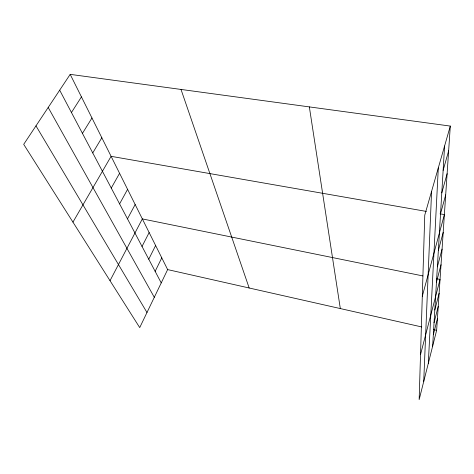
<?xml version="1.0" encoding="UTF-8"?>
<svg xmlns="http://www.w3.org/2000/svg" width="474" height="474" viewBox="0 0 474 474"><rect width="100%" height="100%" fill="white"/><g stroke="black" fill="none" stroke-linecap="round" stroke-linejoin="round"><path stroke-width="0.71" d="M423.726 381.511L431.571 191.395M428.312 363.327L438.308 167.909M432.649 346.139L444.588 146.004M450.3 126.078L424.763 215.137L419.152 399.641L436.643 330.307L450.3 126.078L70.188 74.359L23.7 144.345L139.717 327.599L167.636 269.593L70.188 74.359M433.325 334.768L437.419 318.641M434.042 322.747L438.249 306.311M434.806 310.008L439.12 293.264M420.527 354.564L440.044 279.423L436.471 278.694M436.465 282.125L441.027 264.723M437.378 266.821L442.076 249.081M438.355 250.485L443.19 232.396M422.298 296.268L444.381 214.574L440.062 213.815M440.547 213.691L445.696 194.879M441.792 192.871L447.118 173.691M443.131 170.379L448.647 150.827M155.146 271.353L161.77 257.85M148.753 259.225L155.614 245.514M142.028 246.468L149.144 232.55M110.021 280.691L142.336 218.911L422.897 275.939M127.482 218.858L135.161 204.531M119.596 203.891L127.583 189.351M111.26 188.065L119.578 173.306M72.949 222.134L111.1 156.325L426.375 211.422M92.75 152.936L101.827 137.75M82.446 133.384L91.962 117.979M71.45 112.51L81.439 96.892M167.636 269.593L421.724 326.941M433.799 329.667L436.643 330.307M35.971 125.865L146.981 312.502M48.2 107.462L154.299 297.311M59.683 90.178L161.231 282.901M181.021 89.438L249.17 287.996M309.344 106.899L340.32 308.568"/></g></svg>
